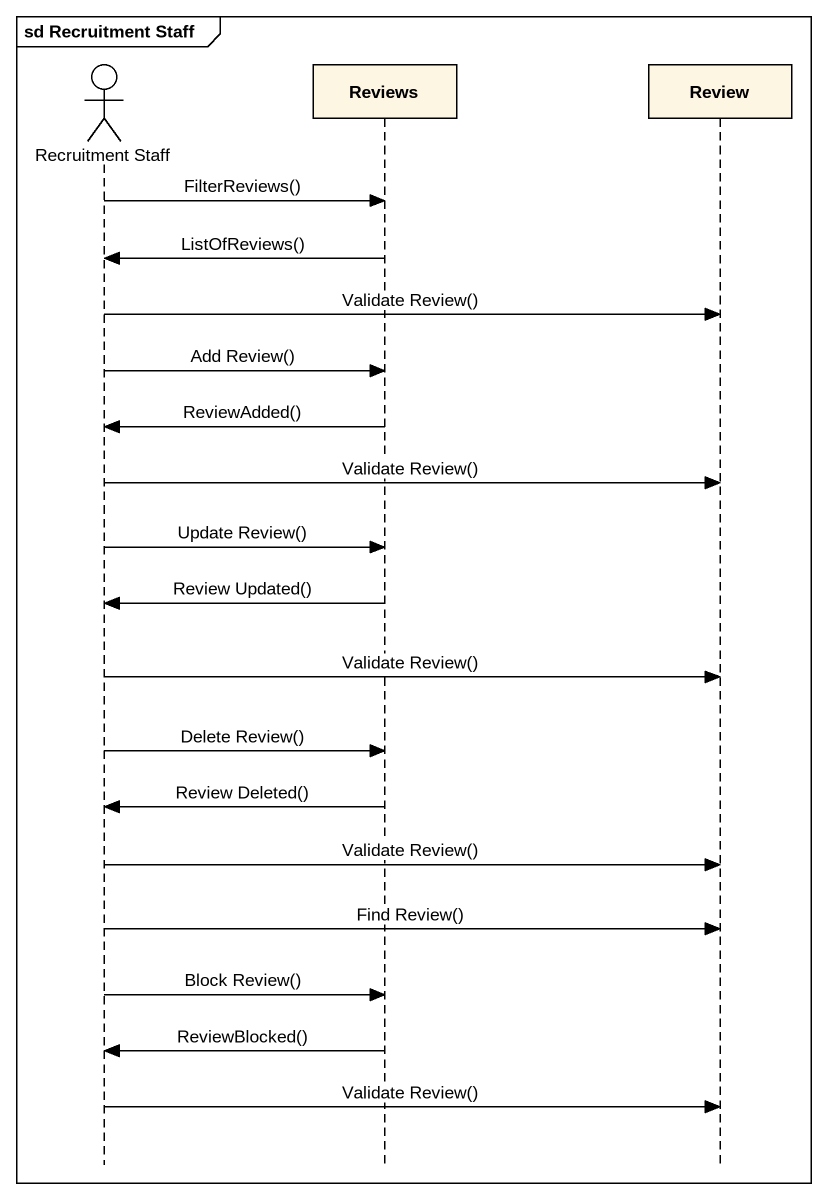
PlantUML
@startuml
mainframe sd Recruitment Staff
hide footbox
actor "Recruitment Staff" as Recruitment_Staff
participant Reviews
participant Review

Recruitment_Staff -> Reviews : FilterReviews()
Reviews -> Recruitment_Staff : ListOfReviews()
Recruitment_Staff -> Review : Validate Review()
Recruitment_Staff -> Reviews : Add Review()
Reviews -> Recruitment_Staff : ReviewAdded()
Recruitment_Staff -> Review : Validate Review()
Recruitment_Staff -> Reviews : Update Review()
Reviews -> Recruitment_Staff : Review Updated()
Recruitment_Staff -> Review : Validate Review()
Recruitment_Staff -> Reviews : Delete Review()
Reviews -> Recruitment_Staff : Review Deleted()
Recruitment_Staff -> Review : Validate Review()
Recruitment_Staff -> Review : Find Review()
Recruitment_Staff -> Reviews : Block Review()
Reviews -> Recruitment_Staff : ReviewBlocked()
Recruitment_Staff -> Review : Validate Review()
@enduml
